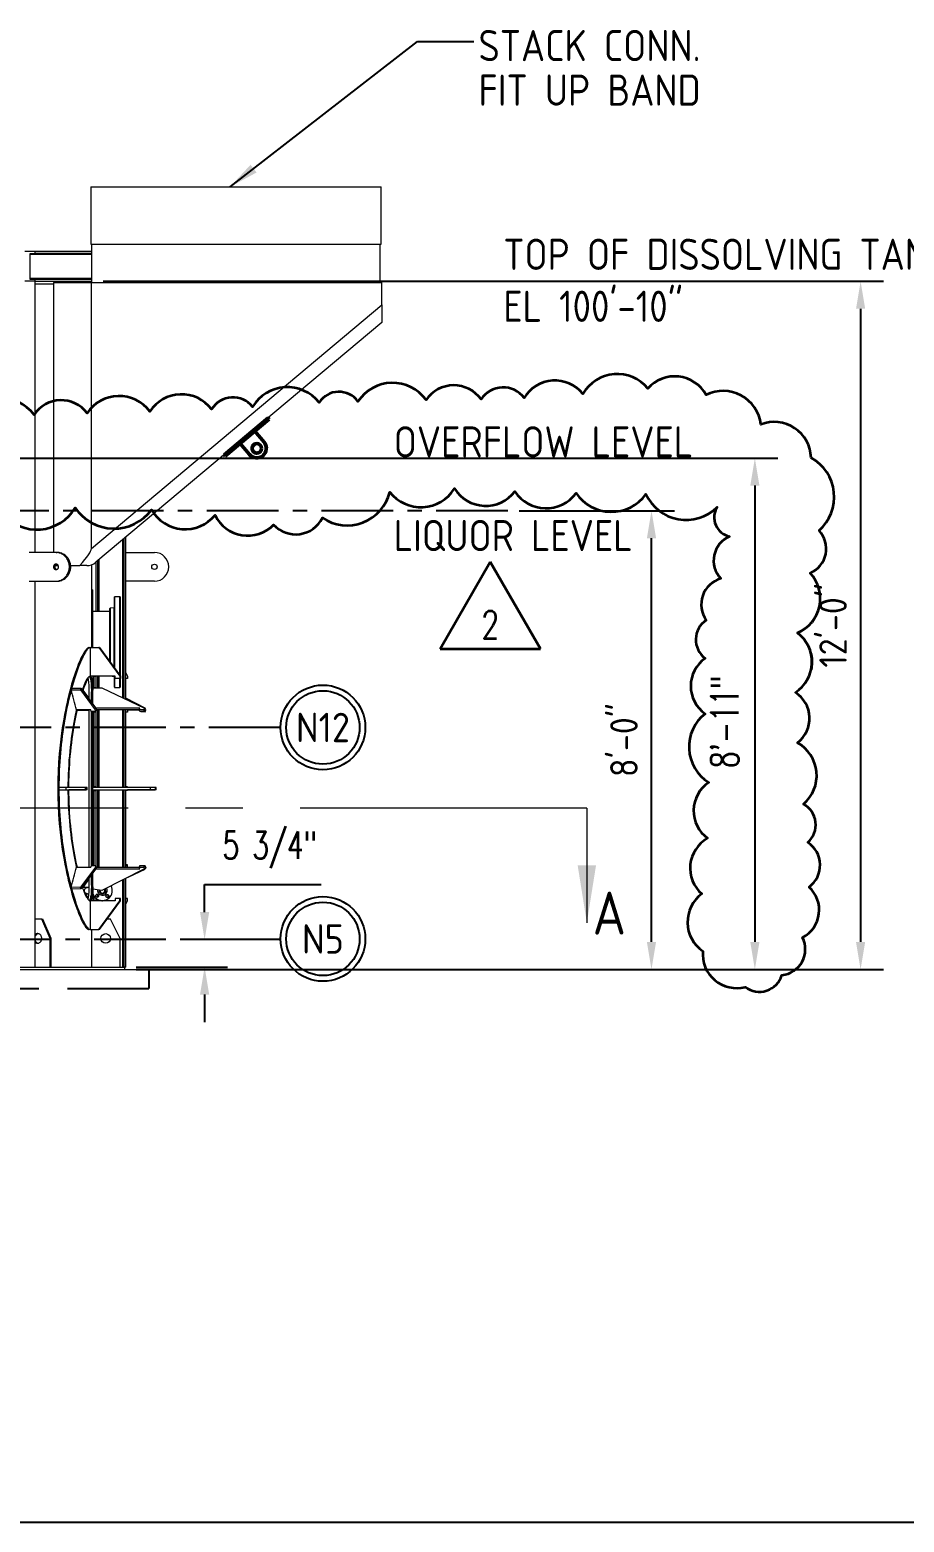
# Model space of a CAD drawing. Header units: inches. Extents: x 0 to 4731, y 0 to 1632.
# Drawn here: x 451.2 to 634.2, y 392.9 to 705.1 of the extents above; entities that cross this region are included whole.
import ezdxf
from ezdxf.enums import TextEntityAlignment as Align

# ---------------------------------------------------------------- set-up
doc = ezdxf.new("R2010")
doc.units = ezdxf.units.IN
doc.header["$LTSCALE"] = 48
doc.header["$MEASUREMENT"] = 0
for name, pattern in [('CENTER', [2, 1.25, -0.25, 0.25, -0.25]), ('CENTER2', [1.125, 0.75, -0.125, 0.125, -0.125]), ('PHANTOM2', [1.25, 0.625, -0.125, 0.125, -0.125, 0.125, -0.125])]:
    doc.linetypes.add(name, pattern=pattern)
for name, color, linetype, lineweight in [('AM_0', 7, 'Continuous', 50), ('AM_10', 7, 'CENTER', 50), ('AM_11', 92, 'PHANTOM2', 25), ('AM_4', 93, 'Continuous', 25), ('AM_5', 92, 'Continuous', 25), ('AM_6', 140, 'Continuous', 35), ('Equipment-AM_0', 7, 'Continuous', 50), ('Equipment-AM_5', 92, 'Continuous', 25), ('Equipment-AM_6', 140, 'Continuous', 35), ('Equipment-AM_7', 142, 'CENTER', 25), ('Process-AM_5', 92, 'Continuous', 25)]:
    doc.layers.add(name, color=color, linetype=linetype, lineweight=lineweight)
doc.styles.add('ISOCP', font='ISOCP.SHX')
doc.styles.add('simplex', font='simplex.shx', dxfattribs={"width": 0.75})
doc.styles.add('SLDTEXTSTYLE0', font='ISOCP', dxfattribs={"width": 0.96})
doc.styles.get("Standard").update_dxf_attribs({"font": 'ROMANS.SHX', "width": 0.7})
doc.styles.add('XT07_0', font='isocp.shx', dxfattribs={"width": 0.9, "height": 7})
doc.dimstyles.new('METSOPOWER_ANSI$0', dxfattribs={"dimtxt": 0.12, "dimasz": 0.12, "dimexe": 0.1, "dimexo": 0.05, "dimgap": 0.06, "dimtad": 1, "dimtoh": 1, "dimdec": 5, "dimzin": 12, "dimdsep": 46, "dimlunit": 4, "dimtxsty": 'Standard', "dimcen": 0, "dimclrd": 256, "dimclre": 256, "dimclrt": 140, "dimadec": 0, "dimazin": 2, "dimtp": 0.1, "dimtm": 0.1, "dimtfac": 0.71, "dimtdec": 5, "dimtmove": 0, "dimatfit": 3, "dimfxl": 1, "dimfrac": 2, "dimtzin": 7, "dimlwd": -1, "dimlwe": -1, "dimarcsym": 1})
doc.dimstyles.new('SLDDIMSTYLE3', dxfattribs={"dimtxt": 0.18, "dimasz": 6.24, "dimexe": 0, "dimexo": 0.0625, "dimgap": 0, "dimtad": 0, "dimtih": 1, "dimtoh": 1, "dimdec": 0, "dimrnd": 1e-09, "dimzin": 0, "dimdsep": 46, "dimlunit": 5, "dimtxsty": 'Standard', "dimsah": 1, "dimcen": 0.09, "dimadec": 0, "dimazin": 0, "dimtfac": 6.24, "dimtdec": 0, "dimtofl": 0, "dimtmove": 0, "dimatfit": 3, "dimfxl": 1, "dimfrac": 2, "dimtolj": 1, "dimtzin": 0, "dimarcsym": 0})
doc.dimstyles.new('VALMET_ANSI$0', dxfattribs={"dimscale": 48, "dimtxt": 0.12, "dimasz": 0.12, "dimexe": 0.1, "dimexo": 0.05, "dimgap": 0.06, "dimtad": 1, "dimtoh": 1, "dimdec": 5, "dimzin": 7, "dimdsep": 46, "dimlunit": 4, "dimtxsty": 'Standard', "dimcen": 0, "dimclrd": 256, "dimclre": 256, "dimclrt": 140, "dimadec": 0, "dimazin": 2, "dimtp": 0.1, "dimtm": 0.1, "dimtfac": 0.71, "dimtdec": 5, "dimtofl": 0, "dimtmove": 0, "dimatfit": 3, "dimfxl": 1, "dimfrac": 2, "dimtolj": 1, "dimtzin": 7, "dimlwd": -1, "dimlwe": -1, "dimarcsym": 1})

# ---------------------------------------------------------------- blocks, each defined once
blk = doc.blocks.new('XA16S')
at = {"layer": 'AM_4'}
for radius in [7.5, 6.5]:
    blk.add_circle((0, -7.5), radius, dxfattribs=at)
at = {"layer": 'AM_6', "style": 'XT07_0', "width": 0.9}
blk.add_attdef('?', text='', height=7, dxfattribs=at).set_placement((0, -7.5), align=Align.MIDDLE)
blk = doc.blocks.new('*D449')
at = {"layer": 'Defpoints', "color": 0, "transparency": 16777216}
for p in [(464.17, 652.53), (471.1, 508.53), (625.05, 508.53)]:
    blk.add_point(p, dxfattribs=at)
at = {"layer": 'Equipment-AM_5', "linetype": 'ByBlock', "transparency": 16777216}
for p, q in [((466.57, 652.53), (629.85, 652.53)), ((625.05, 646.77), (625.05, 514.29)), ((473.5, 508.53), (629.85, 508.53))]:
    blk.add_line(p, q, dxfattribs=at)
at = {"layer": 'Equipment-AM_5', "transparency": 16777216}
for points in [[(624.09, 646.77), (626.01, 646.77), (625.05, 652.53)], [(624.09, 514.29), (626.01, 514.29), (625.05, 508.53)]]:
    blk.add_solid(points, dxfattribs=at)
at = {"layer": 'Equipment-AM_5', "color": 140, "transparency": 16777216, "insert": (619.29, 580.53), "char_height": 5.76, "attachment_point": 5, "rotation": 90, "style": 'ISOCP', "bg_fill": 3, "box_fill_scale": 1.25, "bg_fill_color": 256, "bg_fill_true_color": 13158600, "bg_fill_transparency": 0}
blk.add_mtext('12\'-0"', dxfattribs=at)
blk = doc.blocks.new('*D470')
at = {"layer": 'Defpoints', "color": 0, "transparency": 16777216}
for p in [(551.23, 604.53), (581.3, 604.53), (471.1, 508.53)]:
    blk.add_point(p, dxfattribs=at)
at = {"layer": 'Equipment-AM_5', "linetype": 'ByBlock', "transparency": 16777216}
for p, q in [((553.63, 604.53), (586.1, 604.53)), ((581.3, 514.29), (581.3, 598.77)), ((473.5, 508.53), (586.1, 508.53))]:
    blk.add_line(p, q, dxfattribs=at)
at = {"layer": 'Equipment-AM_5', "transparency": 16777216}
for points in [[(580.34, 598.77), (582.26, 598.77), (581.3, 604.53)], [(580.34, 514.29), (582.26, 514.29), (581.3, 508.53)]]:
    blk.add_solid(points, dxfattribs=at)
at = {"layer": 'Equipment-AM_5', "color": 140, "transparency": 16777216, "insert": (575.54, 556.53), "char_height": 5.76, "attachment_point": 5, "rotation": 90, "style": 'ISOCP', "bg_fill": 3, "box_fill_scale": 1.25, "bg_fill_color": 256, "bg_fill_true_color": 13158600, "bg_fill_transparency": 0}
blk.add_mtext('8\'-0"', dxfattribs=at)
blk = doc.blocks.new('*D492')
at = {"layer": 'Defpoints', "color": 0, "transparency": 16777216}
for p in [(487.8, 514.79), (503.7, 514.79), (471.1, 509.03)]:
    blk.add_point(p, dxfattribs=at)
at = {"layer": 'Process-AM_5', "linetype": 'ByBlock', "transparency": 16777216}
for p, q in [((487.8, 520.55), (487.8, 526.31)), ((487.8, 526.31), (512.19, 526.31)), ((501.3, 514.79), (483, 514.79)), ((473.5, 509.03), (492.6, 509.03)), ((487.8, 503.27), (487.8, 497.51))]:
    blk.add_line(p, q, dxfattribs=at)
at = {"layer": 'Process-AM_5', "transparency": 16777216}
for points in [[(486.84, 520.55), (488.76, 520.55), (487.8, 514.79)], [(486.84, 503.27), (488.76, 503.27), (487.8, 509.03)]]:
    blk.add_solid(points, dxfattribs=at)
at = {"layer": 'Process-AM_5', "color": 140, "transparency": 16777216, "insert": (501.43, 533.57), "char_height": 5.76, "attachment_point": 5}
blk.add_mtext('\\A1;5 3/4"', dxfattribs=at)
blk = doc.blocks.new('*D668')
at = {"layer": 'Defpoints', "color": 0, "transparency": 16777216}
for p in [(387.33, 615.53), (554.56, 508.53), (602.93, 508.53)]:
    blk.add_point(p, dxfattribs=at)
at = {"layer": 'Equipment-AM_5', "linetype": 'ByBlock', "transparency": 16777216}
for p, q in [((389.73, 615.53), (607.73, 615.53)), ((602.93, 609.77), (602.93, 514.29)), ((556.96, 508.53), (607.73, 508.53))]:
    blk.add_line(p, q, dxfattribs=at)
at = {"layer": 'Equipment-AM_5', "transparency": 16777216}
for points in [[(601.97, 609.77), (603.89, 609.77), (602.93, 615.53)], [(601.97, 514.29), (603.89, 514.29), (602.93, 508.53)]]:
    blk.add_solid(points, dxfattribs=at)
at = {"layer": 'Equipment-AM_5', "color": 140, "transparency": 16777216, "insert": (596.62, 560.37), "char_height": 5.76, "attachment_point": 5, "rotation": 90}
blk.add_mtext('\\A1;8\'-11"', dxfattribs=at)
blk = doc.blocks.new('Revision Triangle')
at = {"layer": 'AM_6'}
for p, q in [((-0.2188, 0), (0, 0.3789)), ((0, 0.3789), (0.2188, 0)), ((-0.2188, 0), (0.2188, 0))]:
    blk.add_line(p, q, dxfattribs=at)
at = {"layer": 'AM_6', "style": 'simplex', "width": 0.75}
blk.add_attdef('X', text='', height=0.12, dxfattribs=at).set_placement((-0.0001, 0.0447), align=Align.CENTER)

msp = doc.modelspace()

# ---------------------------------------------------------------- linework, layer by layer
at = {"layer": 'AM_10', "lineweight": 18}
msp.add_line((567.77473, 542.30032), (176.417052, 542.30032), dxfattribs=at)
at = {"layer": 'AM_10', "linetype": 'Continuous', "lineweight": 18}
msp.add_line((567.77473, 542.30032), (567.77473, 518.30032), dxfattribs=at)
at = {"layer": 'AM_10'}
msp.add_solid([(567.77473, 518.30032), (569.69473, 530.30032), (565.85473, 530.30032)], dxfattribs=at)
at = {"layer": 'AM_11'}
for p in [(476.104193, 508.530171), (399.104193, 504.530171)]:
    msp.add_line(p, (476.104193, 504.530171), dxfattribs=at)
at = {"layer": 'AM_4'}
msp.add_line((35.433072, 392.888026), (1736.409396, 392.888026), dxfattribs=at)
at = {"layer": 'Equipment-AM_0', "lineweight": 18}
for p, q in [((463.979193, 672.280171), (463.979193, 660.280171)), ((463.979193, 672.280171), (494.354193, 672.280171)), ((494.354193, 672.280171), (524.729193, 672.280171)), ((524.729193, 660.280171), (524.729193, 672.280171)), ((463.979193, 660.280171), (494.354193, 660.280171)), ((494.354193, 660.280171), (524.729193, 660.280171)), ((452.315144, 658.730171), (450.157769, 658.730171)), ((451.283045, 653.145171), (451.283045, 658.115171)), ((464.166693, 658.115171), (451.283045, 658.115171)), ((451.372637, 658.365171), (452.315144, 658.365171)), ((452.315144, 658.365171), (452.315144, 658.730171)), ((464.166693, 658.730171), (452.315144, 658.730171)), ((464.166693, 658.365171), (452.315144, 658.365171)), ((452.315144, 652.895171), (451.372637, 652.895171)), ((452.315144, 652.530171), (452.315144, 652.895171)), ((452.326814, 652.530171), (450.169439, 652.530171)), ((452.326814, 595.780171), (452.326814, 652.530171)), ((452.326814, 652.030171), (456.231074, 652.030171)), ((456.208404, 652.280171), (456.208404, 652.030171)), ((456.231074, 595.780171), (456.231074, 652.030171)), ((456.715221, 595.780171), (451.113738, 595.780171)), ((456.715221, 595.780171), (456.983997, 595.780171)), ((456.513574, 593.030171), (457.185644, 593.030171)), ((459.774997, 593.030171), (461.66111, 593.030171)), ((451.113738, 589.780171), (456.715221, 589.780171)), ((452.326814, 509.030171), (452.326814, 589.780171)), ((456.715221, 589.780171), (456.983997, 589.780171)), ((459.934132, 567.18457), (459.899569, 567.072722)), ((459.899691, 567.072244), (459.899569, 567.072722)), ((459.899569, 567.072722), (461.801682, 567.072722)), ((459.906363, 567.072109), (459.899691, 567.072244)), ((459.934132, 567.18457), (459.94554, 567.217552)), ((459.954196, 567.249499), (459.94554, 567.217552)), ((460.008823, 567.426276), (459.954196, 567.249499)), ((460.008823, 567.426276), (461.910936, 567.426276)), ((461.910936, 567.426276), (461.801682, 567.072722)), ((458.558289, 560.932272), (458.320525, 560.932272)), ((457.316375, 546.644836), (457.316375, 546.394829)), ((457.316375, 546.644836), (458.74296, 546.644836)), ((458.74296, 546.644836), (458.74296, 546.144836)), ((457.316375, 546.394829), (457.316375, 546.144836)), ((457.316375, 546.144836), (458.74296, 546.144836)), ((462.088436, 546.108836), (459.40818, 546.108836)), ((462.088436, 546.108836), (462.088436, 546.144836)), ((462.242944, 546.108836), (462.088436, 546.108836)), ((462.242944, 546.108836), (462.242944, 546.144836)), ((458.320654, 531.856634), (458.558419, 531.856634)), ((458.320654, 531.856634), (458.322801, 531.844373)), ((458.558419, 531.856634), (458.560526, 531.844627)), ((461.819569, 525.774832), (459.899568, 525.716947)), ((459.899568, 525.716947), (459.89969, 525.717425)), ((459.934131, 525.6051), (459.899568, 525.716947)), ((459.906362, 525.717561), (459.89969, 525.717425)), ((459.932536, 525.620235), (459.934131, 525.6051)), ((459.954195, 525.54017), (459.932536, 525.620235)), ((460.008822, 525.363394), (459.954195, 525.54017)), ((461.928823, 525.421279), (460.008822, 525.363394)), ((461.928823, 525.421279), (461.819569, 525.774832)), ((462.405585, 525.673456), (462.313883, 525.932114)), ((453.726227, 519.030171), (452.326814, 519.030171)), ((455.464027, 515.030171), (453.726227, 519.030171)), ((453.726227, 519.030171), (453.97372, 519.030171)), ((455.71152, 515.030171), (453.97372, 519.030171)), ((455.464027, 509.030171), (455.464027, 515.030171)), ((455.464027, 515.030171), (455.71152, 515.030171)), ((455.71152, 509.030171), (455.71152, 515.030171)), ((471.104193, 508.530171), (471.104193, 509.030171))]:
    msp.add_line(p, q, dxfattribs=at)
at = {"layer": 'Equipment-AM_0', "lineweight": 18, "flags": 128}
for points in [[(451.283045, 658.115171), (451.284766, 658.163943), (451.289864, 658.210842), (451.298143, 658.254063), (451.309285, 658.291947), (451.322862, 658.323038), (451.338351, 658.346141), (451.355158, 658.360367), (451.372637, 658.365171)], [(451.372637, 652.895171), (451.355158, 652.899974), (451.338351, 652.914201), (451.322862, 652.937303), (451.309285, 652.968394), (451.298143, 653.006278), (451.289864, 653.0495), (451.284766, 653.096398), (451.283045, 653.145171)], [(457.24036, 592.780171), (457.233895, 592.868165), (457.214658, 592.953993), (457.183123, 593.03554), (457.140067, 593.1108), (457.08655, 593.177918), (457.02389, 593.235243), (456.953629, 593.281362), (456.877498, 593.31514), (456.797371, 593.335745), (456.715221, 593.342671), (456.633071, 593.335745), (456.552944, 593.31514), (456.476813, 593.281362), (456.406552, 593.235243), (456.343892, 593.177918), (456.290375, 593.1108), (456.247319, 593.03554), (456.215784, 592.953993), (456.196547, 592.868165), (456.190082, 592.780171), (456.196547, 592.692176), (456.215784, 592.606349), (456.247319, 592.524801), (456.290375, 592.449541), (456.343892, 592.382423), (456.406552, 592.325099), (456.476813, 592.27898), (456.552944, 592.245201), (456.633071, 592.224596), (456.715221, 592.217671), (456.797371, 592.224596), (456.877498, 592.245201), (456.953629, 592.27898), (457.02389, 592.325099), (457.08655, 592.382423), (457.140067, 592.449541), (457.183123, 592.524801), (457.214658, 592.606349), (457.233895, 592.692176), (457.24036, 592.780171)], [(456.849609, 593.32394), (456.82172, 593.31514), (456.745589, 593.281362), (456.675328, 593.235243), (456.612668, 593.177918), (456.559151, 593.1108), (456.516095, 593.03554), (456.48456, 592.953993), (456.465323, 592.868165), (456.458858, 592.780171), (456.465323, 592.692176), (456.48456, 592.606349), (456.516095, 592.524801), (456.559151, 592.449541), (456.612668, 592.382423), (456.675328, 592.325099), (456.745589, 592.27898), (456.82172, 592.245201), (456.849609, 592.236401)], [(456.715221, 589.780171), (456.90635, 589.787164), (457.096589, 589.808113), (457.285049, 589.842918), (457.470852, 589.891419), (457.653132, 589.953388), (457.831039, 590.028537), (458.003744, 590.116515), (458.170441, 590.216912), (458.330353, 590.329261), (458.482735, 590.453037), (458.626876, 590.587663), (458.762103, 590.732511), (458.887788, 590.886907), (459.003342, 591.05013), (459.108229, 591.221419), (459.201958, 591.399976), (459.284093, 591.584967), (459.35425, 591.775532), (459.412103, 591.97078), (459.457382, 592.169803), (459.489876, 592.371671), (459.509433, 592.575443), (459.515962, 592.780171), (459.509433, 592.984898), (459.489876, 593.188671), (459.457382, 593.390539), (459.412103, 593.589561), (459.35425, 593.78481), (459.284093, 593.975374), (459.201958, 594.160366), (459.108229, 594.338923), (459.003342, 594.510212), (458.887788, 594.673435), (458.762103, 594.82783), (458.626876, 594.972679), (458.482735, 595.107305), (458.330353, 595.23108), (458.170441, 595.343429), (458.003744, 595.443826), (457.831039, 595.531805), (457.653132, 595.606953), (457.470852, 595.668923), (457.285049, 595.717423), (457.096589, 595.752229), (456.90635, 595.773177), (456.715221, 595.780171)], [(456.983997, 589.780171), (457.175126, 589.787164), (457.365365, 589.808113), (457.553825, 589.842918), (457.739628, 589.891419), (457.921908, 589.953388), (458.099815, 590.028537), (458.27252, 590.116515), (458.439217, 590.216912), (458.599129, 590.329261), (458.751511, 590.453037), (458.895652, 590.587663), (459.030879, 590.732511), (459.156564, 590.886907), (459.272118, 591.05013), (459.377005, 591.221419), (459.470734, 591.399976), (459.552869, 591.584967), (459.623026, 591.775532), (459.680879, 591.97078), (459.726158, 592.169803), (459.758652, 592.371671), (459.778209, 592.575443), (459.784738, 592.780171), (459.778209, 592.984898), (459.758652, 593.188671), (459.726158, 593.390539), (459.680879, 593.589561), (459.623026, 593.78481), (459.552869, 593.975374), (459.470734, 594.160366), (459.377005, 594.338923), (459.272118, 594.510212), (459.156564, 594.673435), (459.030879, 594.82783), (458.895652, 594.972679), (458.751511, 595.107305), (458.599129, 595.23108), (458.439217, 595.343429), (458.27252, 595.443826), (458.099815, 595.531805), (457.921908, 595.606953), (457.739628, 595.668923), (457.553825, 595.717423), (457.365365, 595.752229), (457.175126, 595.773177), (456.983997, 595.780171)], [(460.98961, 562.835097), (460.887555, 562.39301), (460.747499, 561.752608), (460.594143, 561.008419), (460.445571, 560.238732), (460.302602, 559.445535), (460.166061, 558.630819), (460.032906, 557.77096), (459.907667, 556.889887), (459.791073, 555.989998), (459.683855, 555.073691), (459.588566, 554.162512), (459.503065, 553.237217), (459.42782, 552.300202), (459.363294, 551.353864), (459.30845, 550.371323), (459.265487, 549.380665), (459.234626, 548.384594), (459.216088, 547.385816), (459.211529, 546.644836)], [(459.409709, 546.644836), (459.412761, 547.215527), (459.426446, 548.071581), (459.449149, 548.92536), (459.480783, 549.775164), (459.52229, 550.639043), (459.572896, 551.497565), (459.632339, 552.348953), (459.700353, 553.191426), (459.786026, 554.119137), (459.881712, 555.034238), (459.98683, 555.934369), (460.100799, 556.81717), (460.226889, 557.706734), (460.361317, 558.576305), (460.503239, 559.423513), (460.651815, 560.245987), (460.789769, 560.959695), (460.931966, 561.652011), (461.078726, 562.325786), (461.196248, 562.835516)], [(459.211326, 546.144836), (459.214571, 545.538145), (459.228256, 544.682091), (459.250959, 543.828312), (459.282593, 542.978508), (459.3241, 542.11463), (459.374706, 541.256107), (459.434149, 540.404719), (459.502163, 539.562246), (459.587836, 538.634535), (459.683522, 537.719434), (459.78864, 536.819303), (459.902609, 535.936502), (460.028699, 535.046938), (460.163127, 534.177367), (460.305049, 533.330159), (460.453625, 532.507685), (460.591579, 531.793977), (460.733776, 531.101661), (460.880536, 530.427886), (460.989661, 529.954575)], [(461.179578, 529.95419), (461.085745, 530.360662), (460.945689, 531.001064), (460.792333, 531.745253), (460.643761, 532.51494), (460.500792, 533.308137), (460.364251, 534.122853), (460.231096, 534.982712), (460.105857, 535.863785), (459.989263, 536.763674), (459.882045, 537.679981), (459.786756, 538.591161), (459.701255, 539.516455), (459.62601, 540.45347), (459.561484, 541.399808), (459.50664, 542.382349), (459.463677, 543.373007), (459.432816, 544.369078), (459.414278, 545.367856), (459.409497, 546.144836)], [(453.726227, 515.030171), (453.720128, 515.148444), (453.701917, 515.265057), (453.67185, 515.378372), (453.63035, 515.4868), (453.577997, 515.588817), (453.515528, 515.682993), (453.443819, 515.768004), (453.363877, 515.842658), (453.276825, 515.905906), (453.183883, 515.95686), (453.086357, 515.994806), (452.985617, 516.019211), (452.883075, 516.029732), (452.780172, 516.026221), (452.678352, 516.008727), (452.579044, 515.977497), (452.483643, 515.932969), (452.393487, 515.875767), (452.326814, 515.822144)], [(452.326814, 514.238198), (452.393487, 514.184575), (452.483643, 514.127373), (452.579044, 514.082844), (452.678352, 514.051614), (452.780172, 514.034121), (452.883075, 514.03061), (452.985617, 514.04113), (453.086357, 514.065535), (453.183883, 514.103481), (453.276825, 514.154436), (453.363877, 514.217684), (453.443819, 514.292337), (453.515528, 514.377349), (453.577997, 514.471524), (453.63035, 514.573541), (453.67185, 514.681969), (453.701917, 514.795285), (453.720128, 514.911898), (453.726227, 515.030171)]]:
    msp.add_lwpolyline(points, dxfattribs=at)
at = {"layer": 'Equipment-AM_0', "lineweight": 18}
for centre, radius, start, end in [((529.201055, 548.639726), 71.704303, 165.10425403, 170.12880199), ((542.710646, 546.394829), 85.633112, 170.2258861, 189.77462415), ((541.962385, 546.486928), 84.645799, 170.17401614, 179.89311354), ((541.923488, 546.299342), 84.606895, 180.1046315, 189.8287348), ((528.682694, 544.035926), 71.174056, 189.86274501, 194.91431249), ((462.501559, 525.100941), 0.58673, 90.05718215, 116.82316126), ((453.154135, 515.146726), 0.890235, 101.20964713, 158.33032444), ((453.15104, 514.909897), 0.885989, 201.52009656, 258.93993188)]:
    msp.add_arc(centre, radius, start, end, dxfattribs=at)
for centre, major_axis, start_param, end_param in [((344.431489, 571.710644), (97.082039, -97.082039), 0.8684472819, 0.9038137039), ((344.431489, 521.079028), (97.082039, 97.082039), 5.3793715812, 5.4147380252)]:
    msp.add_ellipse(centre, major_axis=major_axis, ratio=0.726542528, start_param=start_param, end_param=end_param, dxfattribs=at)

# ---------------------------------------------------------------- block references
at = {"layer": 'AM_5', "ltscale": 5}
ref = msp.add_blockref('XA16S', (503.70008, 514.92343), dxfattribs=dict(at, xscale=1.181102362204724, yscale=1.181102362204724, zscale=1.181102362204724, rotation=90))
ref.add_attrib('?', 'N5', dxfattribs={"layer": 'AM_6', "height": 6.1515748, "style": 'XT07_0'}).set_placement((512.558347, 514.92343), align=Align.MIDDLE)

# ---------------------------------------------------------------- texts
at = {"layer": 'AM_10', "lineweight": 18, "insert": (568.982148, 524.841501), "char_height": 9, "attachment_point": 1, "style": 'SLDTEXTSTYLE0'}
msp.add_mtext('A', dxfattribs=at)
at = {"layer": 'AM_6', "char_height": 6.52886762, "attachment_point": 1, "style": 'SLDTEXTSTYLE0'}
for s, insert in [('STACK CONN.', (545.10892, 705.119557)), ('FIT UP BAND', (545.10892, 695.788717))]:
    msp.add_mtext(s, dxfattribs=dict(at, insert=insert))

# ---------------------------------------------------------------- leaders
at = {"layer": 'AM_6'}
msp.add_leader([(493.114493, 672.280171), (532.337486, 702.700963), (544.148509, 702.700963)], dimstyle='SLDDIMSTYLE3', dxfattribs=at)

# ---------------------------------------------------------------- next in the draw order: dimensions: what is measured, and where the dimension line sits
at = {"layer": 'Equipment-AM_5'}
dim = msp.add_linear_dim(base=(625.052184, 508.530171), p1=(464.166693, 652.530171), p2=(471.104193, 508.530171), angle=90, dimstyle='METSOPOWER_ANSI$0', override={"dimscale": 48, "dimzin": 15, "dimtxsty": 'ISOCP', "dimtfill": 1}, dxfattribs=at)
dim.commit()
dim.dimension.update_dxf_attribs({"geometry": '*D449', "text_midpoint": (625.052184, 580.530171), "dimtype": 160})

# ---------------------------------------------------------------- next in the draw order: linework, layer by layer
at = {"layer": 'AM_0'}
for p, q in [((501.077501, 623.947994), (491.884928, 616.234509)), ((501.318547, 623.660727), (492.125973, 615.947242)), ((501.318547, 623.660727), (501.077501, 623.947994)), ((501.32123, 623.662979), (501.080185, 623.950246)), ((501.330792, 623.671002), (501.089746, 623.958269)), ((501.333475, 623.673254), (501.09243, 623.960521)), ((501.32123, 623.662979), (501.318547, 623.660727)), ((501.330792, 623.671002), (501.32123, 623.662979)), ((501.333475, 623.673254), (501.330792, 623.671002)), ((497.187148, 616.27785), (495.258785, 618.575984)), ((498.322963, 621.147134), (500.251326, 618.849001)), ((498.322979, 621.147148), (500.251342, 618.849015)), ((498.336716, 621.158675), (500.265079, 618.860541)), ((498.336733, 621.158689), (500.265096, 618.860555)), ((500.251342, 618.849015), (500.251326, 618.849001)), ((500.265096, 618.860555), (500.265079, 618.860541)), ((492.125973, 615.947242), (491.884928, 616.234509)), ((500.004812, 616.031337), (500.004828, 616.031351)), ((500.018565, 616.042877), (500.018582, 616.042891))]:
    msp.add_line(p, q, dxfattribs=at)
msp.add_circle((498.719237, 617.563426), 1, dxfattribs=at)
for centre, radius, start, end in [((498.719237, 617.563426), 2, 220, 40), ((498.719253, 617.563439), 1, 130, 310), ((498.733007, 617.57498), 1, 130.51497456, 309.48502563), ((498.719253, 617.563439), 2, 310, 40), ((498.73299, 617.574966), 2, 1.71076806, 40), ((498.733007, 617.57498), 2, 1.70887051, 40)]:
    msp.add_arc(centre, radius, start, end, dxfattribs=at)
at = {"layer": 'Equipment-AM_0', "lineweight": 18}
for p, q in [((464.166693, 660.280171), (464.166693, 652.280171)), ((524.541693, 652.280171), (524.541693, 660.280171)), ((464.166693, 653.145171), (451.283045, 653.145171)), ((464.166693, 652.895171), (452.315144, 652.895171)), ((452.326814, 652.530171), (464.104193, 652.530171)), ((456.208404, 652.280171), (464.104193, 652.280171)), ((464.166693, 652.530171), (464.104193, 652.530171)), ((464.104193, 652.530171), (464.104193, 652.280171)), ((464.104193, 652.280171), (524.854193, 652.280171)), ((464.104193, 596.592508), (464.104193, 652.280171)), ((524.854193, 647.567811), (524.854193, 652.280171)), ((524.854193, 647.567811), (524.854193, 643.899007)), ((465.104193, 583.405171), (465.104193, 593.762804)), ((465.469193, 583.405171), (465.469193, 594.069076)), ((465.719193, 583.405171), (465.719193, 594.278851)), ((463.139163, 593.030171), (461.66111, 593.030171)), ((464.104193, 593.189622), (464.104193, 575.894821)), ((464.354193, 587.967671), (464.104193, 587.967671)), ((464.354193, 587.967671), (464.354193, 575.894821)), ((467.976693, 572.931276), (467.976693, 584.05167)), ((468.864005, 584.213701), (468.029381, 584.111222)), ((468.029381, 584.111222), (468.029381, 575.078368)), ((468.864005, 571.713673), (468.864005, 584.213701)), ((468.916693, 571.641372), (468.916693, 586.470171)), ((468.976693, 586.530171), (468.976693, 571.559038)), ((467.976693, 583.405171), (464.354193, 583.405171)), ((463.602796, 575.894859), (463.602581, 575.894857)), ((463.602797, 575.894859), (463.851588, 575.894859)), ((463.760427, 575.894821), (465.66254, 575.894821)), ((463.760427, 575.893461), (463.760427, 575.894821)), ((463.760427, 575.893461), (463.823402, 575.893324)), ((463.823402, 575.893324), (463.823402, 569.894837)), ((463.851588, 575.894859), (463.851439, 575.894857)), ((465.817048, 575.894821), (465.66254, 575.894821)), ((468.029381, 575.078368), (468.029381, 572.858976)), ((469.083893, 569.894837), (463.823402, 569.894837)), ((464.104193, 568.75299), (464.104193, 566.610368)), ((464.431489, 569.894837), (464.431489, 566.980223)), ((464.604193, 569.894837), (464.604193, 567.431263)), ((464.629679, 569.894837), (464.629679, 567.552911)), ((465.104193, 569.858837), (464.629679, 569.858837)), ((465.104193, 567.431263), (465.104193, 569.894837)), ((465.469193, 567.431263), (465.469193, 569.894837)), ((465.719193, 567.431263), (465.719193, 569.894837)), ((468.471473, 569.894837), (468.864005, 569.84664)), ((468.864005, 569.84664), (468.864005, 569.894837)), ((468.916693, 567.590171), (468.916693, 569.894837)), ((468.976693, 569.894837), (468.976693, 567.530171)), ((469.083893, 569.394837), (469.083893, 569.894837)), ((461.801682, 567.072722), (464.929707, 562.843085)), ((461.910936, 567.426276), (465.038961, 563.196638)), ((463.604193, 565.37271), (462.385901, 566.988942)), ((463.604193, 566.610368), (463.604193, 565.136696)), ((464.104193, 564.460609), (464.104193, 566.610368)), ((464.104193, 566.092671), (464.181489, 566.092671)), ((464.181489, 566.980223), (464.431489, 566.980223)), ((464.181489, 564.356091), (464.181489, 566.980223)), ((464.431489, 567.431263), (466.278975, 567.431263)), ((464.431489, 564.018047), (464.431489, 566.980223)), ((464.604193, 567.552911), (465.104193, 567.552911)), ((463.979246, 562.841158), (460.988373, 562.835094)), ((461.186563, 562.799094), (463.604193, 562.803996)), ((463.604193, 562.840398), (463.604193, 529.949274)), ((464.0885, 562.487605), (463.979246, 562.841158)), ((465.039557, 562.487605), (464.0885, 562.487605)), ((464.104193, 530.241409), (464.104193, 562.487605)), ((464.181489, 530.301998), (464.181489, 562.487605)), ((464.431489, 546.394836), (464.431489, 562.487605)), ((464.604193, 562.487605), (464.604193, 546.644836)), ((464.629679, 562.487605), (464.629679, 546.81437)), ((464.629679, 562.451674), (465.104193, 562.451674)), ((465.038961, 563.196638), (464.929707, 562.843085)), ((464.929707, 562.843085), (465.039557, 562.487605)), ((465.038961, 563.196638), (465.148811, 562.841158)), ((465.148811, 562.841158), (465.039557, 562.487605)), ((465.104193, 546.644836), (465.104193, 562.696772)), ((465.469193, 546.644836), (465.469193, 562.872877)), ((465.719193, 546.644836), (465.719193, 562.87268)), ((458.74296, 546.644836), (462.841302, 546.644836)), ((462.841302, 546.644836), (462.841302, 546.144836)), ((462.841302, 546.644836), (462.995811, 546.644836)), ((462.995811, 546.644836), (462.995811, 546.144836)), ((463.194001, 546.608836), (462.995811, 546.608836)), ((463.194001, 546.108836), (463.194001, 546.608836)), ((464.604193, 546.81437), (465.104193, 546.81437)), ((465.104193, 546.78199), (464.604193, 546.78199)), ((458.74296, 546.144836), (462.841302, 546.144836)), ((463.194001, 546.108836), (462.242944, 546.108836)), ((462.841302, 546.144836), (462.995811, 546.144836)), ((464.431489, 530.301998), (464.431489, 546.394836)), ((464.604193, 546.144836), (464.604193, 545.995971)), ((464.604193, 545.995977), (464.604193, 530.301998)), ((464.604193, 545.995971), (465.104193, 545.995971)), ((464.629679, 545.995971), (464.629679, 530.301998)), ((465.104193, 530.204202), (465.104193, 546.144836)), ((465.469193, 529.916795), (465.469193, 546.144836)), ((465.719193, 529.916992), (465.719193, 546.144836)), ((460.988373, 529.954578), (464.013662, 529.948444)), ((464.964123, 529.946517), (461.819569, 525.774832)), ((465.073377, 529.592964), (461.928823, 525.421279)), ((464.013662, 529.948444), (464.122916, 530.301998)), ((464.104193, 526.199973), (464.104193, 528.307208)), ((464.122916, 530.301998), (465.073972, 530.301998)), ((464.181489, 525.809449), (464.181489, 528.409752)), ((464.431489, 525.809449), (464.431489, 528.741411)), ((465.073972, 530.301998), (464.964123, 529.946517)), ((465.073377, 529.592964), (464.964123, 529.946517)), ((465.183226, 529.948444), (465.073377, 529.592964)), ((465.183226, 529.948444), (465.073972, 530.301998)), ((465.104193, 530.266068), (465.085075, 530.266068)), ((462.392451, 525.710501), (463.604193, 527.348988)), ((463.279207, 525.687671), (462.500973, 525.687671)), ((463.60033, 525.687671), (463.279207, 525.687671)), ((463.604193, 527.643888), (463.604193, 526.199973)), ((464.104193, 526.199973), (464.104193, 524.034546)), ((464.180919, 525.687671), (464.104193, 525.687671)), ((464.181489, 525.809449), (464.431489, 525.809449)), ((464.431489, 525.809449), (464.431489, 522.894835)), ((466.328532, 525.04174), (464.431489, 525.349546)), ((462.740762, 524.372671), (463.279207, 524.372671)), ((463.279207, 524.372671), (463.54187, 524.372671)), ((463.823402, 522.894835), (463.823402, 516.896349)), ((469.083893, 522.894835), (463.823402, 522.894835)), ((463.851548, 522.894851), (463.854199, 522.895102)), ((464.104193, 524.372671), (464.136499, 524.372671)), ((464.604193, 523.839259), (464.604193, 522.894835)), ((465.104193, 522.906862), (464.604193, 522.906862)), ((465.104193, 522.904164), (464.604193, 522.904164)), ((464.629679, 523.801168), (464.629679, 522.906862)), ((465.104193, 523.756873), (465.104193, 524.173004)), ((465.104193, 522.894835), (465.104193, 523.306124)), ((465.469193, 523.823554), (465.469193, 524.106323)), ((465.469193, 522.894835), (465.469193, 523.088931)), ((465.719193, 522.894835), (465.719193, 522.993291)), ((466.282176, 524.372671), (466.385036, 524.372671)), ((466.304155, 522.905171), (466.433564, 522.905171)), ((466.433564, 524.030171), (466.44974, 524.030171)), ((469.083893, 523.394835), (469.083893, 522.894835)), ((468.104193, 519.030171), (467.373134, 519.030171)), ((463.602633, 516.894816), (463.602792, 516.894815)), ((463.851584, 516.894815), (463.602793, 516.894815)), ((463.823402, 516.896349), (463.760427, 516.896212)), ((463.760427, 516.896212), (463.760427, 516.894851)), ((463.760427, 516.894851), (465.66254, 516.894851)), ((463.851352, 516.894817), (463.851584, 516.894815)), ((464.104193, 516.894851), (464.104193, 509.030171)), ((465.817048, 516.894851), (465.66254, 516.894851))]:
    msp.add_line(p, q, dxfattribs=at)
at = {"layer": 'Equipment-AM_0', "lineweight": 18, "flags": 128}
for points in [[(463.602581, 575.894857), (463.551406, 575.890176), (463.442551, 575.85539), (463.325267, 575.78666), (463.199821, 575.684009), (463.066303, 575.547181), (462.925073, 575.376221), (462.776441, 575.171208), (462.620776, 574.932275), (462.458464, 574.659531), (462.289948, 574.35322), (462.115798, 574.013832), (461.936299, 573.641239), (461.752097, 573.236), (461.563742, 572.798576), (461.371819, 572.32949), (461.176936, 571.829188), (460.979725, 571.29827), (460.780821, 570.737389), (460.580881, 570.147234), (460.380696, 569.52887), (460.180694, 568.882288), (459.981674, 568.208671), (459.784324, 567.508797), (459.589325, 566.783519), (459.397342, 566.033771), (459.209038, 565.260468), (459.025094, 564.464481), (458.846143, 563.646816), (458.672911, 562.809), (458.49271, 561.881456), (458.320525, 560.932272)], [(463.823402, 575.893324), (463.800786, 575.890294), (463.693118, 575.856349), (463.5772, 575.789268), (463.453288, 575.689072), (463.321165, 575.555164), (463.181364, 575.387692), (463.034295, 575.18685), (462.880371, 574.952834), (462.719836, 574.685565), (462.553055, 574.385163), (462.380598, 574.052087), (462.203034, 573.686795), (462.017021, 573.281002), (461.82657, 572.841995), (461.632416, 572.370568), (461.435294, 571.867514), (461.20282, 571.242552), (460.968078, 570.576189), (460.764384, 569.968271), (460.560304, 569.3304), (460.356683, 568.663821), (460.154365, 567.969773), (459.954196, 567.249499)], [(463.851544, 569.894821), (463.800895, 569.890211), (463.693322, 569.849822), (463.577398, 569.76748), (463.45383, 569.643477), (463.32253, 569.477383), (463.189307, 569.277763), (463.049805, 569.039296), (462.904642, 568.762472), (462.754439, 568.447779), (462.595, 568.084387), (462.43119, 567.681287), (462.263878, 567.239536), (462.194261, 567.043171)], [(462.336741, 566.850512), (462.464082, 567.209093), (462.625431, 567.635333), (462.788025, 568.036155), (462.946621, 568.398524), (463.100455, 568.721641), (463.248761, 569.004705), (463.401648, 569.264335), (463.418108, 569.288436)], [(463.352583, 569.5154), (463.35733, 569.503963), (463.416871, 569.2966), (463.467789, 569.046904), (463.510166, 568.755476), (463.539744, 568.473848), (463.563481, 568.162307), (463.581559, 567.821489), (463.594317, 567.446779), (463.60177, 567.042787), (463.604193, 566.610368)], [(463.668006, 569.83184), (463.716529, 569.78603), (463.79089, 569.667425), (463.858788, 569.502713), (463.918018, 569.295078), (463.968663, 569.045121), (464.010806, 568.753442), (464.040182, 568.471954), (464.063757, 568.16063), (464.081712, 567.820104), (464.094384, 567.44578), (464.101786, 567.042251), (464.104193, 566.610368)], [(464.181489, 566.980223), (464.180645, 567.210146), (464.17374, 567.643414), (464.159542, 568.041083), (464.137632, 568.402479), (464.107735, 568.726433), (464.069639, 569.012077), (464.023137, 569.258542), (463.966307, 569.470546), (463.900203, 569.640409), (463.824857, 569.767509), (463.740298, 569.851224), (463.721724, 569.860486)], [(464.431489, 566.980223), (464.430663, 567.207544), (464.423905, 567.6362), (464.410015, 568.030059), (464.38859, 568.388479), (464.359362, 568.710344), (464.322126, 568.99482), (464.276678, 569.241072), (464.22119, 569.453726), (464.156657, 569.625347), (464.083102, 569.755338), (464.000546, 569.8431), (463.930135, 569.881887), (463.854244, 569.894837)], [(458.322801, 531.844373), (458.401452, 531.402823), (458.564211, 530.532676), (458.733598, 529.681552), (458.909003, 528.850457), (459.089801, 528.040384), (459.275368, 527.252339), (459.465045, 526.48726), (459.658051, 525.746517), (459.85396, 525.030137), (460.051982, 524.339472), (460.251425, 523.675328), (460.451606, 523.038487), (460.651862, 522.429794), (460.851516, 521.849964), (461.049897, 521.299668), (461.246357, 520.779551), (461.440139, 520.290545), (461.630864, 519.83259), (461.817814, 519.40649), (462.000413, 519.012771), (462.178117, 518.65183), (462.350393, 518.323978), (462.516761, 518.029505), (462.676668, 517.768899), (462.829886, 517.541993), (462.975939, 517.34905), (463.114472, 517.190187), (463.245189, 517.065422), (463.342171, 516.99135), (463.434058, 516.938242), (463.520997, 516.906019), (463.602633, 516.894816)], [(459.954195, 525.54017), (460.122232, 524.933156), (460.291733, 524.345009), (460.491342, 523.681429), (460.691681, 523.045124), (460.892087, 522.436928), (461.091887, 521.857548), (461.29041, 521.307645), (461.487011, 520.787856), (461.680936, 520.2991), (461.871806, 519.841313), (462.058907, 519.415289), (462.241664, 519.021543), (462.419539, 518.660468), (462.591998, 518.332368), (462.758566, 518.037525), (462.918784, 517.776282), (463.07224, 517.548762), (463.218458, 517.355187), (463.357271, 517.195431), (463.488292, 517.069634), (463.586876, 516.993742), (463.680232, 516.939328), (463.753676, 516.910459), (463.823402, 516.896349)], [(462.187711, 525.76473), (462.265892, 525.544579), (462.427241, 525.118339), (462.589835, 524.717517), (462.748431, 524.355148), (462.902265, 524.032031), (463.050571, 523.748967), (463.203458, 523.489337), (463.348927, 523.276333), (463.486274, 523.110386), (463.617404, 522.989803), (463.739319, 522.917975), (463.851548, 522.894851)], [(463.279207, 524.372671), (463.256826, 524.373079), (463.164651, 524.383455), (463.074918, 524.407615), (462.989539, 524.445043), (462.910333, 524.494942), (462.83899, 524.556249), (462.777029, 524.627657), (462.725771, 524.707643), (462.686308, 524.794504), (462.659483, 524.886387), (462.645865, 524.981335), (462.645746, 525.077324), (462.659128, 525.172308), (462.685727, 525.264262), (462.724974, 525.351227), (462.776033, 525.43135), (462.837817, 525.502922), (462.909009, 525.564418), (462.98809, 525.614527), (463.073376, 525.652182), (463.163049, 525.67658), (463.255198, 525.687201), (463.279207, 525.687671)], [(463.604193, 526.199973), (463.601584, 525.752846), (463.593566, 525.336062), (463.579848, 524.950531), (463.560143, 524.597164), (463.533394, 524.268551), (463.499802, 523.974286), (463.459214, 523.715009), (463.411478, 523.491361), (463.354212, 523.297362), (463.346732, 523.279547)], [(464.104193, 526.199973), (464.101595, 525.752818), (464.093609, 525.33601), (464.079947, 524.95046), (464.060321, 524.597077), (464.03368, 524.268453), (464.000224, 523.97418), (463.959799, 523.7149), (463.912255, 523.491253), (463.855217, 523.297251), (463.790216, 523.141828), (463.717299, 523.02527), (463.656343, 522.966862)], [(463.71924, 522.929805), (463.743232, 522.940559), (463.825995, 523.023582), (463.899703, 523.147948), (463.964512, 523.313344), (464.020569, 523.519757), (464.067798, 523.76584), (464.106471, 524.051363), (464.136846, 524.376384), (464.159089, 524.739101), (464.169019, 524.984749), (464.176002, 525.244884), (464.180134, 525.520057), (464.181489, 525.809449)], [(463.867917, 522.896399), (463.900082, 522.899439), (463.99075, 522.939453), (464.072901, 523.020492), (464.146198, 523.141909), (464.210789, 523.3034), (464.266814, 523.504961), (464.314195, 523.745315), (464.353248, 524.02471), (464.384049, 524.341764), (464.405145, 524.662188), (464.419932, 525.013472), (464.428645, 525.396315), (464.431489, 525.809449)], [(466.433564, 524.030171), (466.356657, 524.033345), (466.243317, 524.049759), (466.132647, 524.079935), (466.026201, 524.123451), (465.925474, 524.179695), (465.831879, 524.247877), (465.746731, 524.327042), (465.671224, 524.416077), (465.606419, 524.513732), (465.553225, 524.618637), (465.512389, 524.729319), (465.484484, 524.844224), (465.469903, 524.96174), (465.468849, 525.080216), (465.478493, 525.179664)], [(467.108259, 524.298584), (467.020059, 524.223087), (466.923852, 524.158919), (466.820989, 524.106981), (466.712916, 524.068003), (466.601147, 524.042532), (466.487254, 524.030925), (466.372834, 524.033345), (466.259493, 524.049759), (466.148823, 524.079935), (466.042377, 524.123451), (465.94165, 524.179695), (465.848055, 524.247877), (465.762907, 524.327042), (465.6874, 524.416077), (465.622595, 524.513732), (465.569401, 524.618637), (465.528565, 524.729319), (465.50066, 524.844224), (465.486079, 524.96174), (465.485025, 525.080216), (465.494298, 525.177099)], [(466.897533, 524.532692), (466.824589, 524.47178), (466.744014, 524.422235), (466.657449, 524.385066), (466.566655, 524.36103), (466.473481, 524.350615), (466.379824, 524.354034), (466.28759, 524.371217), (466.198657, 524.401815), (466.114836, 524.445204), (466.037832, 524.500502), (465.969213, 524.566581), (465.910376, 524.642099), (465.86252, 524.725516), (465.826617, 524.815135), (465.8034, 524.909132), (465.79334, 525.005593), (465.796643, 525.102554), (465.799681, 525.127549)], [(467.832917, 523.47555), (467.707547, 523.364018), (467.573914, 523.263291), (467.432886, 523.174024), (467.285377, 523.096794), (467.132344, 523.032103), (466.974779, 522.98037), (466.813703, 522.941931), (466.650163, 522.917035), (466.485218, 522.905844), (466.319937, 522.908429), (466.155394, 522.924775), (465.992655, 522.954775), (465.832775, 522.998235), (465.676791, 523.054873), (465.525716, 523.124321), (465.380528, 523.20613), (465.24217, 523.299768), (465.111538, 523.404628), (464.98948, 523.520031), (464.876787, 523.645228), (464.774191, 523.779406), (464.682357, 523.921696), (464.601879, 524.071175), (464.533281, 524.226873), (464.477007, 524.387782), (464.433422, 524.552856), (464.431489, 524.561623)], [(465.535198, 523.736317), (465.482915, 523.695864), (465.423454, 523.667992), (465.359596, 523.654004), (465.294326, 523.654556), (465.230697, 523.669621), (465.171684, 523.698495), (465.120045, 523.739827), (465.078197, 523.791685), (465.048095, 523.851644), (465.031147, 523.916901), (465.028145, 523.984404), (465.039231, 524.050996), (465.063885, 524.113565), (465.100954, 524.169184), (465.148706, 524.215253), (465.204908, 524.249617), (465.266931, 524.27067), (465.331876, 524.277428), (465.396705, 524.269573), (465.458388, 524.247475), (465.51404, 524.212165), (465.561059, 524.165295), (465.597246, 524.109057), (465.62091, 524.046079), (465.630944, 523.979308), (465.626878, 523.911865), (465.608903, 523.846903), (465.577859, 523.787461), (465.535198, 523.736317)], [(466.362655, 524.373079), (466.27048, 524.383455), (466.200418, 524.401064)], [(466.360771, 524.356438), (466.388717, 524.36103), (466.452401, 524.37638)], [(467.668287, 523.658446), (467.616004, 523.617993), (467.556543, 523.590121), (467.492685, 523.576134), (467.427415, 523.576685), (467.363786, 523.59175), (467.304772, 523.620624), (467.253134, 523.661956), (467.211286, 523.713814), (467.181184, 523.773773), (467.164236, 523.83903), (467.161234, 523.906533), (467.17232, 523.973125), (467.196974, 524.035694), (467.234043, 524.091313), (467.281795, 524.137382), (467.337997, 524.171746), (467.40002, 524.192799), (467.464965, 524.199557), (467.529794, 524.191702), (467.591477, 524.169604), (467.647129, 524.134294), (467.694148, 524.087424), (467.730335, 524.031186), (467.753999, 523.968208), (467.764032, 523.901437), (467.759967, 523.833994), (467.741992, 523.769033), (467.710948, 523.70959), (467.668287, 523.658446)]]:
    msp.add_lwpolyline(points, dxfattribs=at)
at = {"layer": 'Equipment-AM_0', "lineweight": 18}
msp.add_circle((467.104193, 515.030171), 1, dxfattribs=at)
for centre, radius, start, end in [((463.139163, 596.030171), 3, 270, 310), ((468.036693, 584.05167), 0.06, 97, 180), ((468.856693, 584.273254), 0.06, 277, 0), ((468.976693, 586.470171), 0.06, 90, 180), ((468.856693, 569.787087), 0.06, 0, 83), ((468.976693, 567.590171), 0.06, 180, 270), ((466.398638, 525.026208), 0.521161, 170.33259689, 266.53967822), ((466.368107, 525.028923), 0.655867, 269.5236662, 29.63681332), ((466.371211, 525.02945), 0.523469, 269.55900809, 30.39111548), ((466.410348, 525.030594), 0.696603, 314.37674889, 30.94710414), ((466.391131, 525.030885), 1.024957, 314.40025952, 29.19892194), ((466.309844, 525.03153), 2.177343, 314.38766422, 27.08130464), ((468.895335, 526.900669), 6.485029, 202.94333478, 212.08991038), ((466.323531, 524.95877), 2.053691, 202.88476074, 269.45940707), ((465.187353, 523.964162), 0.315638, 313.79225031, 75.81404553), ((465.198225, 523.95033), 0.298134, 282.88486706, 314.12372965), ((467.320442, 523.886291), 0.315638, 313.79225031, 75.81404554), ((467.331313, 523.872459), 0.298134, 282.88486706, 314.12372965)]:
    msp.add_arc(centre, radius, start, end, dxfattribs=at)
msp.add_ellipse((433.581404, 571.228266), major_axis=(30.461813, 25.560496), ratio=0.0754430914, start_param=5.8171442869, end_param=6.2199653968, dxfattribs=at)
at = {"layer": 'Equipment-AM_7', "ltscale": 0.25}
msp.add_line((551.232053, 604.530171), (296.000188, 604.530171), dxfattribs=at)

# ---------------------------------------------------------------- next in the draw order: texts
at = {"layer": 'AM_6', "char_height": 6.52886762, "attachment_point": 1, "style": 'SLDTEXTSTYLE0'}
for s, width, insert in [('TOP OF DISSOLVING TANK^JEL 100\'-10"', 97.01056384, (550.291143, 661.443217)), ('OVERFLOW LEVEL', 81.86985265, (527.372497, 622.189365))]:
    msp.add_mtext_dynamic_manual_height_columns(s, width=width, gutter_width=1, heights=[0], dxfattribs=dict(at, insert=insert))

# ---------------------------------------------------------------- next in the draw order: dimensions: what is measured, and where the dimension line sits
at = {"layer": 'Equipment-AM_5'}
dim = msp.add_linear_dim(base=(581.297498, 604.530171), p1=(471.104193, 508.530171), p2=(551.232053, 604.530171), angle=90, dimstyle='METSOPOWER_ANSI$0', override={"dimscale": 48, "dimzin": 15, "dimtxsty": 'ISOCP', "dimtfill": 1}, dxfattribs=at)
dim.commit()
dim.dimension.update_dxf_attribs({"geometry": '*D470', "text_midpoint": (581.297498, 556.530171), "dimtype": 160})

# ---------------------------------------------------------------- next in the draw order: linework, layer by layer
at = {"layer": 'Equipment-AM_0', "lineweight": 18}
for p, q in [((464.104193, 596.592508), (524.854193, 647.567811)), ((524.854193, 643.899007), (465.067526, 593.732037)), ((470.689193, 565.346969), (470.689193, 598.449176)), ((470.939193, 565.228818), (470.939193, 598.658951)), ((471.304193, 565.056317), (471.304193, 598.965222)), ((471.304193, 595.780171), (477.304193, 595.780171)), ((477.304193, 589.780171), (471.304193, 589.780171)), ((470.046693, 586.530171), (468.976693, 586.530171)), ((470.046693, 574.411616), (470.046693, 586.530171)), ((470.106693, 586.470171), (470.106693, 574.428154)), ((470.166693, 584.530171), (470.166693, 569.926075)), ((465.66254, 575.894821), (470.034949, 569.894837)), ((465.817048, 575.894821), (470.189458, 569.894837)), ((470.046693, 570.090744), (470.046693, 574.411616)), ((470.106693, 574.428154), (470.106693, 570.00841)), ((470.034949, 569.394837), (469.083893, 569.394837)), ((470.034949, 569.894837), (470.034949, 569.394837)), ((470.189458, 569.894837), (470.034949, 569.894837)), ((470.189458, 569.394837), (470.034949, 569.394837)), ((470.046693, 567.530171), (470.046693, 569.394837)), ((470.106693, 569.394837), (470.106693, 567.590171)), ((470.189458, 569.894837), (470.189458, 569.394837)), ((471.304193, 570.616371), (471.666693, 569.906178)), ((471.304193, 570.613673), (471.666693, 569.903479)), ((471.666693, 569.403487), (471.304193, 569.403487)), ((471.666693, 569.906178), (471.666693, 569.903479)), ((471.666693, 569.903479), (471.666693, 569.403487)), ((466.278975, 567.431263), (475.192491, 563.218686)), ((468.976693, 567.530171), (470.046693, 567.530171)), ((475.390681, 563.182686), (471.304193, 565.270772)), ((474.241667, 563.219435), (465.016729, 563.2267)), ((474.131963, 562.866054), (465.138929, 562.873137)), ((470.689193, 546.644836), (470.689193, 562.868765)), ((470.939193, 546.644836), (470.939193, 562.868568)), ((471.304193, 546.644836), (471.304193, 562.868281)), ((471.666693, 562.402892), (471.304193, 562.402892)), ((471.584298, 562.86806), (471.666693, 562.754533)), ((471.666693, 562.867995), (471.666693, 562.754533)), ((471.666693, 562.832151), (474.142935, 562.830201)), ((471.666693, 562.754533), (471.666693, 562.402892)), ((474.131909, 562.865881), (474.241667, 563.219435)), ((474.241163, 562.512328), (474.131909, 562.865881)), ((475.082734, 562.865132), (474.131909, 562.865881)), ((475.191988, 562.511579), (474.241163, 562.512328)), ((474.439353, 562.476328), (474.428274, 562.512181)), ((474.450478, 562.512163), (474.439353, 562.476328)), ((474.439353, 562.476328), (475.390178, 562.475579)), ((475.192491, 563.218686), (475.082734, 562.865132)), ((475.191988, 562.511579), (475.082734, 562.865132)), ((475.301745, 562.865132), (475.191988, 562.511579)), ((475.301745, 562.865132), (475.192491, 563.218686)), ((475.499935, 562.829132), (475.277794, 562.942641)), ((475.390178, 562.475579), (475.499935, 562.829132)), ((475.499935, 562.829132), (475.390681, 563.182686)), ((464.431489, 546.644836), (476.438578, 546.644836)), ((471.304193, 546.785823), (471.666693, 546.78199)), ((471.666693, 546.779292), (471.304193, 546.779292)), ((471.666693, 546.78199), (471.666693, 546.779292)), ((471.666693, 546.644836), (471.666693, 546.779292)), ((476.438578, 546.644836), (477.438578, 546.644836)), ((476.438578, 546.644836), (476.438578, 546.144836)), ((477.438578, 546.644836), (477.438578, 546.144836)), ((477.636768, 546.608836), (477.438578, 546.608836)), ((477.636768, 546.108836), (477.636768, 546.608836)), ((464.431489, 546.144836), (476.438578, 546.144836)), ((470.689193, 529.920907), (470.689193, 546.144836)), ((470.939193, 529.921104), (470.939193, 546.144836)), ((471.304193, 529.921391), (471.304193, 546.144836)), ((471.304193, 546.024519), (471.666693, 546.028351)), ((471.666693, 546.144836), (471.666693, 546.028351)), ((477.636768, 546.108836), (471.666693, 546.108836)), ((476.438578, 546.144836), (477.438578, 546.144836)), ((465.050789, 529.562999), (474.241667, 529.570238)), ((465.173374, 529.916562), (474.131963, 529.923618)), ((475.192491, 529.570986), (466.328532, 525.04174)), ((471.666693, 530.407449), (471.304193, 530.407449)), ((471.666693, 530.230002), (471.304193, 530.230002)), ((471.666693, 530.230002), (471.666693, 530.407449)), ((471.666693, 529.921677), (471.666693, 530.230002)), ((471.812944, 527.844128), (475.390681, 529.534986)), ((474.241163, 530.277344), (474.131909, 529.923791)), ((474.131909, 529.923791), (475.082734, 529.92454)), ((474.241667, 529.570238), (474.131909, 529.923791)), ((474.241163, 530.277344), (475.191988, 530.278093)), ((475.191988, 530.278093), (475.082734, 529.92454)), ((475.082734, 529.92454), (475.192491, 529.570986)), ((475.191988, 530.278093), (475.301745, 529.92454)), ((475.301745, 529.92454), (475.192491, 529.570986)), ((475.390178, 530.242093), (475.20321, 530.241946)), ((475.254824, 529.772699), (475.499935, 529.88854)), ((475.499935, 529.88854), (475.390178, 530.242093)), ((475.499935, 529.88854), (475.390681, 529.534986)), ((470.689193, 509.030171), (470.689193, 527.269921)), ((470.939193, 509.030171), (470.939193, 527.397664)), ((471.304193, 509.030171), (471.304193, 527.58417)), ((465.66254, 516.894851), (470.034949, 522.894835)), ((465.817048, 516.894851), (470.189458, 522.894835)), ((470.034949, 523.394835), (469.083893, 523.394835)), ((470.034949, 522.894835), (470.034949, 523.394835)), ((470.189458, 523.394835), (470.034949, 523.394835)), ((470.189458, 522.894835), (470.034949, 522.894835)), ((470.189458, 522.894835), (470.189458, 523.394835)), ((471.666693, 523.406855), (471.304193, 523.406855)), ((471.666693, 523.404156), (471.304193, 523.404156)), ((471.304193, 522.19397), (471.666693, 522.904164)), ((471.666693, 523.404156), (471.666693, 523.406855)), ((471.666693, 522.904164), (471.666693, 523.404156)), ((470.104193, 515.030171), (468.104193, 519.030171)), ((470.104193, 509.030171), (470.104193, 515.030171)), ((448.484703, 509.030171), (471.104193, 509.030171)), ((471.304193, 509.030171), (471.104193, 509.030171)), ((471.104193, 508.530171), (471.104193, 509.030171)), ((448.097243, 508.530171), (476.104193, 508.530171))]:
    msp.add_line(p, q, dxfattribs=at)
msp.add_circle((477.304193, 592.780171), 0.5625, dxfattribs=at)
for centre, radius, start, end in [((477.304193, 592.780171), 3, 270, 90), ((470.046693, 586.470171), 0.06, 0, 90), ((470.166693, 584.590171), 0.06, 180, 270), ((470.046693, 567.590171), 0.06, 270, 0)]:
    msp.add_arc(centre, radius, start, end, dxfattribs=at)
at = {"layer": 'Equipment-AM_6'}
msp.add_lwpolyline([(445.598879, 603.936901, 0.52056705), (460.738543, 605.156635, 0.52056705), (476.698543, 604.715875, 0.52056705), (489.990495, 603.581836, 0.52056705), (502.23839, 601.590435, 0.52056705), (512.457308, 603.009891, 0.52056705), (526.551458, 608.436748, 0.52056705), (540.069767, 609.151085, 0.52056705), (552.711905, 608.532348, 0.52056705), (565.505603, 608.190993, 0.52056705), (580.14536, 607.982271, 0.52056705), (595.02131, 605.265168, 0.52056705), (597.635586, 599.160642, 0.52056705), (595.792878, 590.325441, 0.52056705), (592.767623, 581.642815, 0.52056705), (592.524409, 573.623797, 0.52056705), (592.527163, 562.052119, 0.52056705), (593.263267, 547.670532, 0.52056705), (593.036728, 535.980205, 0.52056705), (591.84532, 524.344977, 0.52056705), (592.055005, 512.371609, 0.52056705), (600.903807, 504.856613, 0.52056705), (608.598446, 507.353565, 0.52056705), (612.919599, 515.226391, 0.52056705), (614.273094, 525.770767, 0.52056705), (614.023175, 535.110069, 0.52056705), (613.09457, 543.128777, 0.52056705), (611.870576, 555.987882, 0.52056705), (611.409778, 566.474323, 0.52056705), (611.838973, 578.954775, 0.52056705), (614.526814, 591.470346, 0.52056705), (616.349502, 600.35022, 0.52056705), (614.680801, 615.602469, 0.52056705), (604.192567, 622.572312, 0.52056705), (592.72295, 628.746263, 0.52056705), (580.547031, 630.100549, 0.52056705), (566.953137, 628.973887, 0.52056705), (554.647986, 628.120887, 0.52056705), (545.632925, 627.831075, 0.52056705), (534.137832, 627.712863, 0.52056705), (519.884473, 627.404549, 0.52056705), (511.769439, 627.179004, 0.52056705), (497.842393, 626.25457, 0.52056705), (489.267967, 625.744208, 0.52056705), (476.34951, 625.270513, 0.52056705), (463.209132, 624.915647, 0.52056705), (452.11847, 624.594624, 0.52056705), (437.560767, 624.161114, 0.52056705)], format="xyb", dxfattribs=at)
at = {"layer": 'Equipment-AM_7', "ltscale": 0.25}
for p, q in [((503.701149, 559.176206), (382.799262, 559.155171)), ((503.701149, 514.785807), (382.799262, 514.764772))]:
    msp.add_line(p, q, dxfattribs=at)

# ---------------------------------------------------------------- next in the draw order: block references
at = {"layer": 'Equipment-AM_0', "lineweight": 18}
ref = msp.add_blockref('XA16S', (503.701149, 559.176206), dxfattribs=dict(at, xscale=1.181102362204724, yscale=1.181102362204724, zscale=1.181102362204724, rotation=90))
ref.add_attrib('?', 'N12', dxfattribs={"layer": 'AM_6', "height": 6.1515748, "style": 'XT07_0'}).set_placement((512.559417, 559.176206), align=Align.MIDDLE)
at = {"layer": 'Equipment-AM_7', "linetype": 'CENTER2', "xscale": 48, "yscale": 48, "zscale": 48}
msp.add_blockref('Revision Triangle', (547.577548, 575.63674), dxfattribs=at).add_auto_attribs({'X': '2'})

# ---------------------------------------------------------------- next in the draw order: texts
at = {"layer": 'AM_6', "insert": (527.372497, 602.592256), "char_height": 6.52886762, "attachment_point": 1, "style": 'SLDTEXTSTYLE0'}
msp.add_mtext_dynamic_manual_height_columns('LIQUOR LEVEL', width=81.86985265, gutter_width=1, heights=[0], dxfattribs=at)

# ---------------------------------------------------------------- next in the draw order: dimensions: what is measured, and where the dimension line sits
at = {"layer": 'Equipment-AM_5'}
dim = msp.add_linear_dim(base=(602.927601, 508.530171), p1=(387.329852, 615.530171), p2=(554.558472, 508.530171), angle=90, dimstyle='VALMET_ANSI$0', dxfattribs=at)
dim.commit()
dim.dimension.update_dxf_attribs({"geometry": '*D668', "text_midpoint": (602.927601, 560.368653), "dimtype": 160})
at = {"layer": 'Process-AM_5'}
dim = msp.add_linear_dim(base=(487.802106, 514.785807), p1=(471.104193, 509.030171), p2=(503.701149, 514.785807), angle=90, dimstyle='VALMET_ANSI$0', dxfattribs=at)
dim.commit()
dim.dimension.update_dxf_attribs({"geometry": '*D492', "text_midpoint": (501.434106, 533.574379)})

doc.saveas('drawing.dxf')
